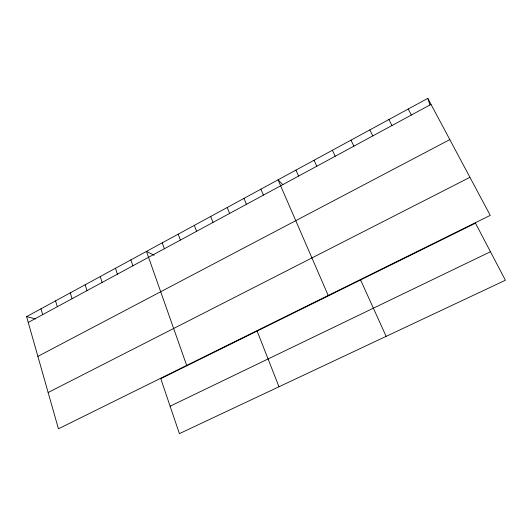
<?xml version="1.0" encoding="UTF-8"?>
<svg xmlns="http://www.w3.org/2000/svg" width="532" height="532" viewBox="0 0 532 532"><rect width="100%" height="100%" fill="white"/><g stroke="black" fill="none" stroke-linecap="round" stroke-linejoin="round"><path stroke-width="0.8" d="M26.6 316.626L427.808 98.367L490.251 215.38L58.44 428.799L26.6 316.626L35.617 318.914M28.249 322.445L431.02 104.385M37.885 356.373L449.819 139.603M48.139 392.516L469.942 177.316M170.107 406.209L490.457 251.729M154.214 255.254L146.466 251.417L186.679 365.418M282.904 184.724L278.05 179.836L328.217 295.466M408.23 109.02L411.356 115.032M388.899 119.534L391.944 125.545M369.826 129.908L372.792 135.913M350.994 140.155L353.88 146.147M332.407 150.263L335.22 156.255M314.06 160.245L316.793 166.23M360.583 279.938L386.139 336.357M295.945 170.1L298.605 176.079M260.906 189.166L263.426 195.124M243.962 198.383L246.416 204.328M227.224 207.487L229.611 213.425M257.122 331.057L278.987 386.771M210.685 216.484L213.013 222.416M194.346 225.368L196.607 231.3M178.193 234.16L180.395 240.072M162.233 242.838L164.375 248.75M130.872 259.902L132.894 265.787M427.808 98.367L430.049 105.07M115.464 268.288L117.426 274.166M100.229 276.574L102.137 282.439M85.167 284.766L87.022 290.625M70.277 292.866L72.079 298.718M55.554 300.873L57.303 306.711M40.997 308.793L42.7 314.625M475.488 223.167L160.784 378.658L179.39 433.633L505.4 280.244L475.488 223.167"/></g></svg>
